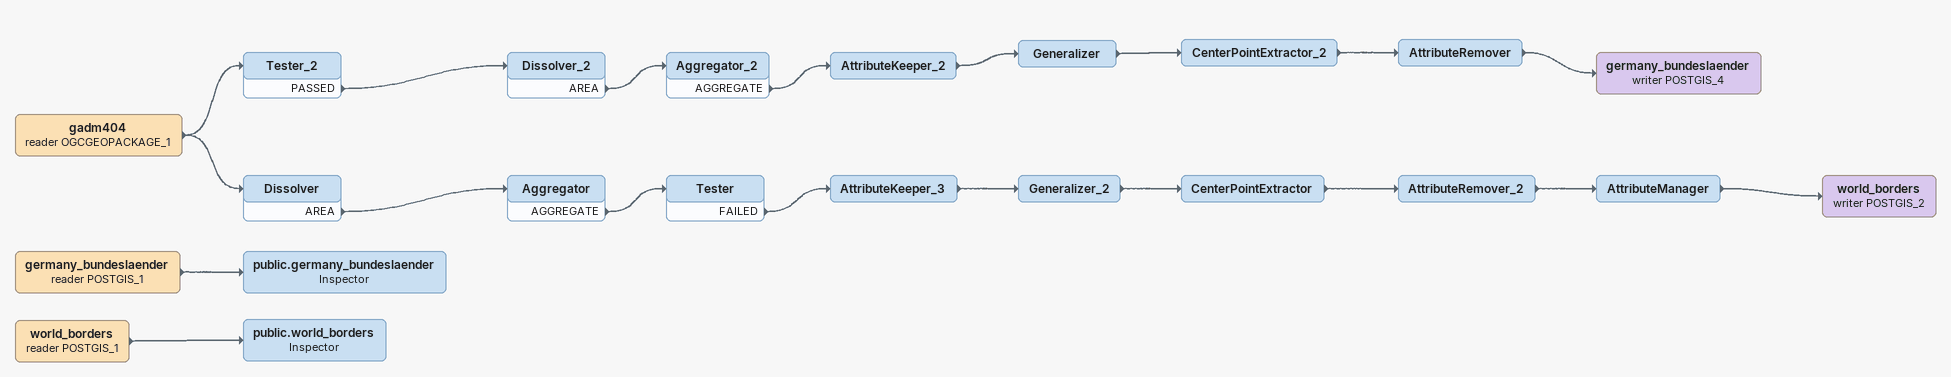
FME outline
germany_bundeslaender (reader POSTGIS_1)
    -> public.germany_bundeslaender
public.germany_bundeslaender: Inspector
gadm404 (reader OGCGEOPACKAGE_1)
    -> Dissolver
    -> Tester_2
Tester_2
    PASSED -> Dissolver_2
Dissolver_2
    AREA -> Aggregator_2
Aggregator_2
    AGGREGATE -> AttributeKeeper_2
AttributeKeeper_2
    -> Generalizer
Generalizer
    -> CenterPointExtractor_2
CenterPointExtractor_2
    -> AttributeRemover
AttributeRemover
    -> germany_bundeslaender (writer POSTGIS_4)
germany_bundeslaender (writer POSTGIS_4)
Dissolver
    AREA -> Aggregator
Aggregator
    AGGREGATE -> Tester
Tester
    FAILED -> AttributeKeeper_3
AttributeKeeper_3
    -> Generalizer_2
Generalizer_2
    -> CenterPointExtractor
CenterPointExtractor
    -> AttributeRemover_2
AttributeRemover_2
    -> AttributeManager
AttributeManager
    -> world_borders (writer POSTGIS_2)
world_borders (writer POSTGIS_2)
world_borders (reader POSTGIS_1)
    -> public.world_borders
public.world_borders: Inspector
